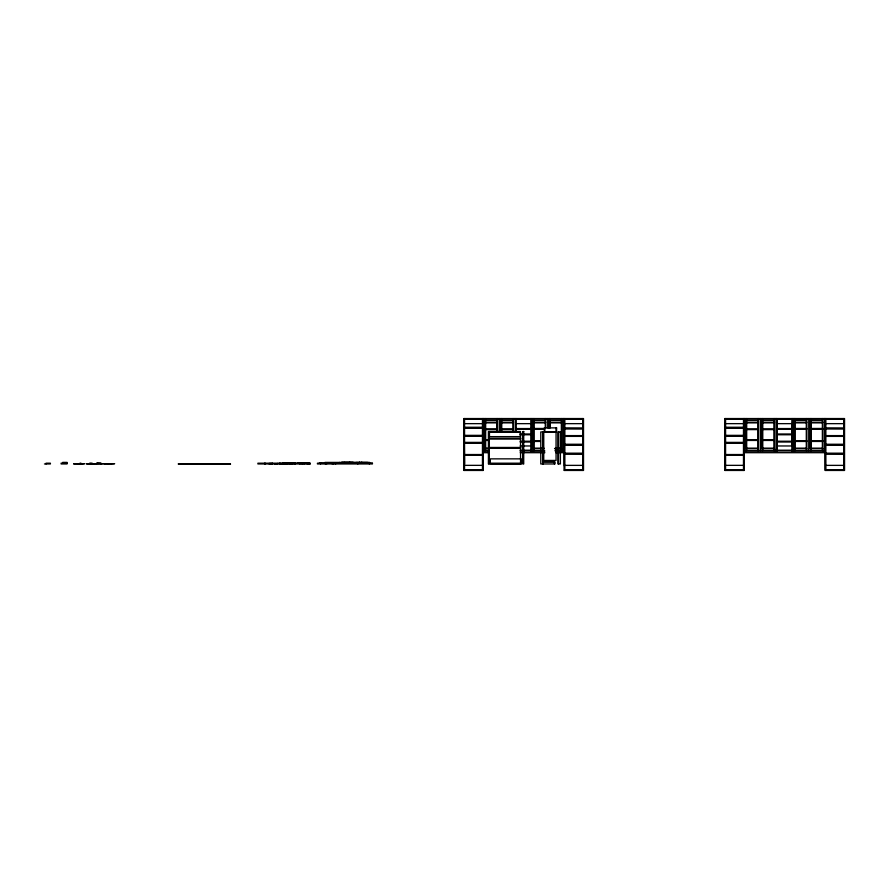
<?xml version="1.0" encoding="UTF-8"?>
<svg xmlns="http://www.w3.org/2000/svg" width="889" height="889" viewBox="0 0 889 889"><rect width="100%" height="100%" fill="white"/><g stroke="black" fill="none" stroke-linecap="round" stroke-linejoin="round"><path stroke-width="1.33" d="M516.176 418.786L530.844 419.33L530.844 418.552L530.844 450.99M777.208 418.819L777.208 450.99M482.994 418.808L464.002 418.786L464.547 463.702M483.205 418.819L515.164 418.819M531.389 418.819L516.176 418.919M563.826 418.819L531.855 418.786L532.4 418.919M744.026 418.808L725.035 418.786L725.58 418.919M744.226 418.786L776.197 418.819M792.41 418.819L777.208 418.919M824.848 418.819L793.421 418.919M563.826 418.886L562.737 418.986M564.837 418.919L564.293 418.786L583.284 418.808L583.284 470.214L564.359 470.17M824.848 418.886L823.77 418.852M825.859 418.919L825.325 418.786L844.317 418.808L844.317 470.214L825.392 470.17L825.325 451.456M514.62 419.019L515.164 418.886L514.086 418.986M530.844 419.019L531.389 418.886L528.41 418.852M775.653 419.019L776.197 418.886L775.108 418.852M791.877 419.019L792.41 418.886L789.443 418.986M464.547 419.33L482.46 419.33M564.837 419.33L582.751 419.33M725.58 419.33L743.482 419.33M777.208 419.33L791.877 419.33M825.859 419.33L843.772 419.33M496.884 420.43L484.583 420.43L484.583 448.678L488.683 448.678M512.964 420.43L500.674 420.43L500.674 431.198M545.268 420.43L532.978 420.43L532.978 448.678L544.024 448.678M561.359 420.43L549.058 420.43L549.058 428.509M757.917 420.43L745.615 420.43L745.615 448.678L758.45 448.678M773.997 420.43L761.695 420.43L761.695 448.678L774.541 448.678M806.301 420.43L793.999 420.43L793.999 448.678L806.845 448.678M822.381 420.43L810.079 420.43L810.079 448.678L822.925 448.678M485.127 422.331L497.429 422.331M501.207 422.331L513.509 422.331M533.511 422.331L545.813 422.331M549.602 422.331L561.892 422.331M746.149 422.331L758.45 422.331M762.24 422.331L774.541 422.331M794.544 422.331L806.845 422.331M810.624 422.331L822.925 422.331M485.661 422.875L496.884 422.875M501.752 422.875L512.964 422.875M534.056 422.875L545.268 422.875M550.135 422.875L561.359 422.875M746.693 422.875L757.917 422.875M762.773 422.875L773.997 422.875M795.077 422.875L806.301 422.875M811.168 422.875L822.381 422.875M464.547 423.653L482.46 423.653M516.176 423.653L530.844 423.653M564.837 423.653L582.751 423.653M725.58 423.653L743.482 423.653M777.208 423.653L791.877 423.653M825.859 423.653L843.772 423.653M464.547 427.253L482.46 427.253M725.58 427.253L743.482 427.253M464.547 427.72L482.46 427.787M725.58 427.787L743.482 427.787M464.547 428.031L482.46 428.031M564.837 428.031L582.751 428.031M725.58 428.031L743.482 428.031M825.859 428.031L843.772 428.031M516.176 428.554L530.844 428.554M533.744 428.465L544.479 428.465M564.837 428.509L582.751 428.576M777.208 428.554L791.877 428.554M794.766 428.465L806.856 428.465M810.879 428.465L822.97 428.465M825.859 428.509L843.772 428.576M564.837 428.809L582.751 428.809M825.859 428.809L843.772 428.809M485.083 428.831L497.173 428.831M501.196 428.831L513.286 428.831M746.115 428.831L758.195 428.831M762.229 428.831L774.308 428.831M516.176 429.331L530.844 429.331M533.744 429.243L544.479 429.243M777.208 429.331L791.877 429.331M794.766 429.243L806.856 429.243M810.879 429.243L822.97 429.243M485.083 429.609L497.173 429.609M501.196 429.609L513.286 429.609M746.115 429.609L758.195 429.609M762.229 429.609L774.308 429.609M489.194 431.765L488.65 463.691L521.321 463.725M522.943 431.798L522.943 463.725M489.461 432.298L520.343 432.298M556.058 432.198L543.757 432.198L543.757 460.446L556.058 460.446L556.058 427.876M520.176 433.988L530.844 433.988M777.208 433.988L791.877 433.988M520.176 434.765L530.844 434.765M777.208 434.765L791.877 434.765M464.547 435.354L482.46 435.354M725.58 435.354L743.482 435.354M564.837 435.61L582.751 435.61M825.859 435.61L843.772 435.61M464.547 435.899L482.46 435.899M743.482 435.899L726.113 435.832M464.547 436.132L482.46 436.132M564.837 436.077L582.751 436.143M725.58 436.132L743.482 436.132M825.859 436.143L843.772 436.143M564.837 436.377L582.751 436.377M825.859 436.377L843.772 436.377M485.083 439.666L489.117 439.666M746.115 439.666L758.195 439.666M762.229 439.666L774.308 439.666M485.083 440.444L489.117 440.444M746.115 440.444L758.195 440.444M762.229 440.444L774.308 440.444M533.744 440.666L540.456 440.666M794.766 440.666L806.856 440.666M810.879 440.666L822.97 440.666M520.176 441.233L530.844 441.233M777.208 441.233L791.877 441.233M533.744 441.444L540.456 441.444M794.766 441.444L806.856 441.444M810.879 441.444L822.97 441.444M520.176 442.011L530.844 442.011M777.208 442.011L791.877 442.011M464.547 442.389L482.46 442.389M725.58 442.389L743.482 442.389M464.547 442.922L482.46 442.922M725.58 442.922L743.482 442.922M464.547 443.167L482.46 443.167M725.58 443.167L743.482 443.167M564.837 444.256L582.751 444.256M825.859 444.256L843.772 444.256M582.751 444.8L565.382 444.733M843.772 444.8L825.859 444.8L826.403 444.589M564.837 445.033L582.751 445.033M825.859 445.033L843.772 445.033M520.176 445.967L530.844 445.967M777.208 445.967L791.877 445.967M485.661 448.145L488.161 448.145M534.056 448.145L544.024 448.145M555.125 448.145L561.359 448.145M746.693 448.145L757.917 448.145M762.773 448.145L773.997 448.145M795.077 448.145L806.301 448.145M811.168 448.145L822.381 448.145M554.525 448.678L561.892 448.678M520.176 450.212L530.844 450.212M777.208 450.212L791.877 450.212M483.238 450.579L488.161 450.579M531.622 450.579L544.024 450.579M555.125 450.579L563.793 450.579L563.793 418.552M744.26 450.579L776.43 450.579L776.43 418.552L776.43 450.99M792.644 450.579L824.814 450.579L824.814 418.552M482.96 450.99L489.117 450.99M520.176 450.99L544.879 450.99M555.225 450.99L564.059 450.99M825.092 450.99L743.993 450.99L743.993 418.552M483.238 452.69L488.717 452.69M520.221 452.69L544.879 452.69M555.836 452.69L564.059 452.69M744.26 452.69L825.092 452.69M564.837 453.179L582.751 453.179M825.859 453.179L843.772 453.179M564.837 453.646L582.751 453.712M825.859 453.646L843.772 453.712M564.837 453.957L582.751 453.957M825.859 453.957L843.772 453.957M464.547 454.535L482.46 454.535M725.58 454.535L743.482 454.535M464.547 455.012L482.46 455.079M725.58 455.079L743.482 455.079M464.547 455.312L482.46 455.312M725.58 455.312L743.482 455.312M543.212 461.524L554.436 461.524L554.436 463.958M341.743 462.136L353.2 462.136M542.679 462.069L554.98 462.069L554.98 463.958L540.779 463.958L540.779 431.932L543.212 431.932L543.212 463.958M293.47 462.913L282.013 463.191M297.148 462.913L308.883 463.191M320.773 462.913L319.218 463.191M67.053 463.147L61.108 463.147L61.108 463.958L67.053 463.958L67.053 462.38L62.73 462.38L62.73 463.147M279.568 463.191L257.899 463.191L257.899 463.958L310.305 463.958L310.305 463.191L280.068 463.191L280.091 463.958M100.99 463.425L96.668 463.147L100.99 463.147L100.99 463.958M73.687 463.691L77.788 463.691M78.165 463.691L80.932 463.958M90.311 463.691C76.354 463.914 103.18 464.202 90.967 463.691M96.601 463.691L104.569 463.691L96.601 463.958M104.835 463.691L107.936 463.691M108.291 463.691L111.392 463.691M111.747 463.691L114.659 463.691L111.747 463.958M294.67 463.725L295.437 463.725M44.45 463.958L50.395 463.958L50.395 463.191L46.072 463.191L46.072 463.958M73.687 463.958L77.788 463.958M78.165 463.958L84.633 463.691L81.755 463.958M104.835 463.958L107.936 463.958M108.291 463.958L111.392 463.958M178.167 463.958L230.495 463.958M464.547 465.347L482.46 465.347M564.837 465.369L582.751 465.369M725.58 465.347L743.482 465.347M825.859 465.369L843.772 465.369M464.547 469.67L482.46 469.67M564.837 469.67L582.751 469.692M725.58 469.67L743.482 469.67M825.859 469.67L843.772 469.692M482.46 470.081L482.994 470.214L464.069 470.17L464.069 418.808M725.102 470.17L744.026 470.181L744.026 452.123M843.772 418.552L843.772 470.448M825.859 418.552L825.859 470.448M825.092 418.552L825.092 470.448L844.55 470.448L844.55 418.552L724.802 418.552L724.802 470.448L744.26 470.448L744.26 418.552M824.314 418.552L824.314 419.33M824.314 450.212L824.314 450.99M822.925 418.552L822.925 450.579M822.381 418.552L822.381 450.579M811.168 418.552L811.168 450.579M810.624 418.552L810.624 450.579M808.734 418.552L808.734 450.579M806.845 418.552L806.845 450.579M806.301 418.552L806.301 450.579M795.077 418.552L795.077 450.579M794.544 418.552L794.544 450.579M793.421 418.552L793.421 450.99M792.644 418.552L792.644 450.99M792.41 422.975L792.41 446.556M791.877 418.552L791.877 450.99M776.664 422.975L776.664 446.556M775.653 418.552L775.653 419.33M775.653 450.212L775.653 450.99M774.541 418.552L774.541 450.579M773.997 418.552L773.997 450.579M762.773 418.552L762.773 450.579M762.24 418.552L762.24 450.579M760.351 418.552L760.351 450.579M758.45 418.552L758.45 450.579M757.917 418.552L757.917 450.579M746.693 418.552L746.693 450.579M746.149 418.552L746.149 450.579M744.771 418.552L744.771 419.33M744.771 450.212L744.771 450.99M743.482 418.552L743.482 470.448M725.58 418.552L725.58 470.448M725.102 422.975L725.102 466.003M582.751 418.552L582.751 470.448M564.837 418.552L564.837 470.448M564.359 422.975L564.359 466.003M564.059 418.552L564.059 470.448L583.517 470.448L583.517 418.552L463.769 418.552L463.769 470.448L483.238 470.448L483.238 418.552M563.282 418.552L563.282 450.99M561.892 418.552L561.892 450.579M561.359 418.552L561.359 450.579M558.492 431.932L558.492 463.958M550.135 418.552L550.135 427.887M549.602 418.552L549.602 427.887M547.702 418.552L547.702 427.887M545.813 418.552L545.813 427.887M545.268 418.552L545.268 428.509M544.835 427.876L544.835 432.198M542.679 431.932L542.679 463.958M534.056 418.552L534.056 450.579M533.511 418.552L533.511 450.579M532.4 418.552L532.4 419.33M532.4 450.212L532.4 450.99M531.622 418.552L531.622 450.99M521.221 463.191L521.221 458.857L490.339 458.857L490.339 463.191L521.321 463.191L521.321 463.958L490.439 463.958L490.439 463.191M520.554 431.798L520.554 463.691M516.176 418.552L516.176 432.065M515.398 418.552L515.398 432.065M514.62 418.552L514.62 419.33M513.509 418.552L513.509 431.898M512.964 418.552L512.964 431.898M501.752 418.552L501.752 431.898M501.207 418.552L501.207 431.898M499.318 418.552L499.318 431.898M497.429 418.552L497.429 431.898M496.884 418.552L496.884 431.898M485.661 418.552L485.661 450.579M485.127 418.552L485.127 450.579M483.738 418.552L483.738 450.99M482.96 418.552L482.994 466.003M482.46 418.552L482.46 470.448M464.547 418.552L464.547 470.448M371.269 463.191L368.457 463.191M369.346 463.958L369.346 462.413L325.007 462.413L325.007 463.191M369.068 462.413L369.224 463.191M368.202 463.191L359.323 463.191M367.635 462.413L355.689 462.413M361.745 462.136L361.779 462.947M359.612 462.947L359.556 462.136M357.834 463.191L357.834 463.958M354.478 462.413L354.478 463.191M349.71 462.136L349.61 462.947M344.743 462.947L344.576 462.413M339.609 462.413L339.609 463.191M335.664 463.958L335.12 463.191M335.397 463.191L335.397 463.958M333.92 463.191L320.94 463.191M331.864 463.658L334.042 463.525L330.53 463.191M327.819 463.191L324.841 463.525L327.008 463.658M325.663 462.913L325.663 463.725M320.529 463.191L320.529 463.958M309.805 463.191L309.805 463.958M309.539 463.191L309.539 463.958M305.694 463.491L308.694 463.658L305.438 463.191M304.694 462.913L304.671 463.725L297.637 463.191M302.76 463.491L298.982 463.491M302.46 462.913L302.504 463.725M299.915 462.913L299.804 463.725M295.437 463.191L295.437 463.958M295.17 463.191L295.17 463.958M294.937 463.191L294.937 463.958M294.67 463.191L294.67 463.958M293.826 463.491L288.736 463.658L293.314 463.525M285.747 462.913L285.713 463.725M280.58 463.191L280.58 463.958M279.802 463.958L279.535 463.191M274.923 463.958L278.179 463.525L274.701 463.958M272.501 463.191L272.501 463.958M272.256 463.491L268.711 463.625M272.023 463.525L268.978 463.525M264.978 463.191L264.978 463.958M264.933 463.191L264.933 463.958M179.011 463.958L230.495 464.236L178.589 463.958M92.112 463.958L92.112 463.147L89.678 463.147L90.311 463.958M82.333 463.691L79.999 463.147L80.532 463.691M556.592 427.876L544.301 427.876L544.301 431.665L556.592 431.665L556.592 427.876M489.194 431.521L488.417 431.521L488.417 463.958L489.194 463.958L489.194 431.521M520.343 431.521L489.461 431.521L489.461 436.632L520.343 436.632L520.343 431.521M523.721 431.521L522.943 431.521L522.943 463.958L523.721 463.958L523.721 431.521M560.381 431.932L557.948 431.932L557.948 463.958L560.381 463.958L560.381 431.932M520.621 438.299L489.728 438.299L489.728 439.077L520.621 439.077L520.621 438.299M520.621 447.467L489.728 447.467L489.728 448.245L520.621 448.245L520.621 447.467M372.435 463.191L317.44 463.191L317.44 463.958L372.435 463.958L372.435 463.191M283.88 463.525L281.713 463.658L283.88 463.525M287.936 463.525L284.113 463.658L287.936 463.525M96.39 463.691L94.545 463.958L96.39 463.691"/></g></svg>
